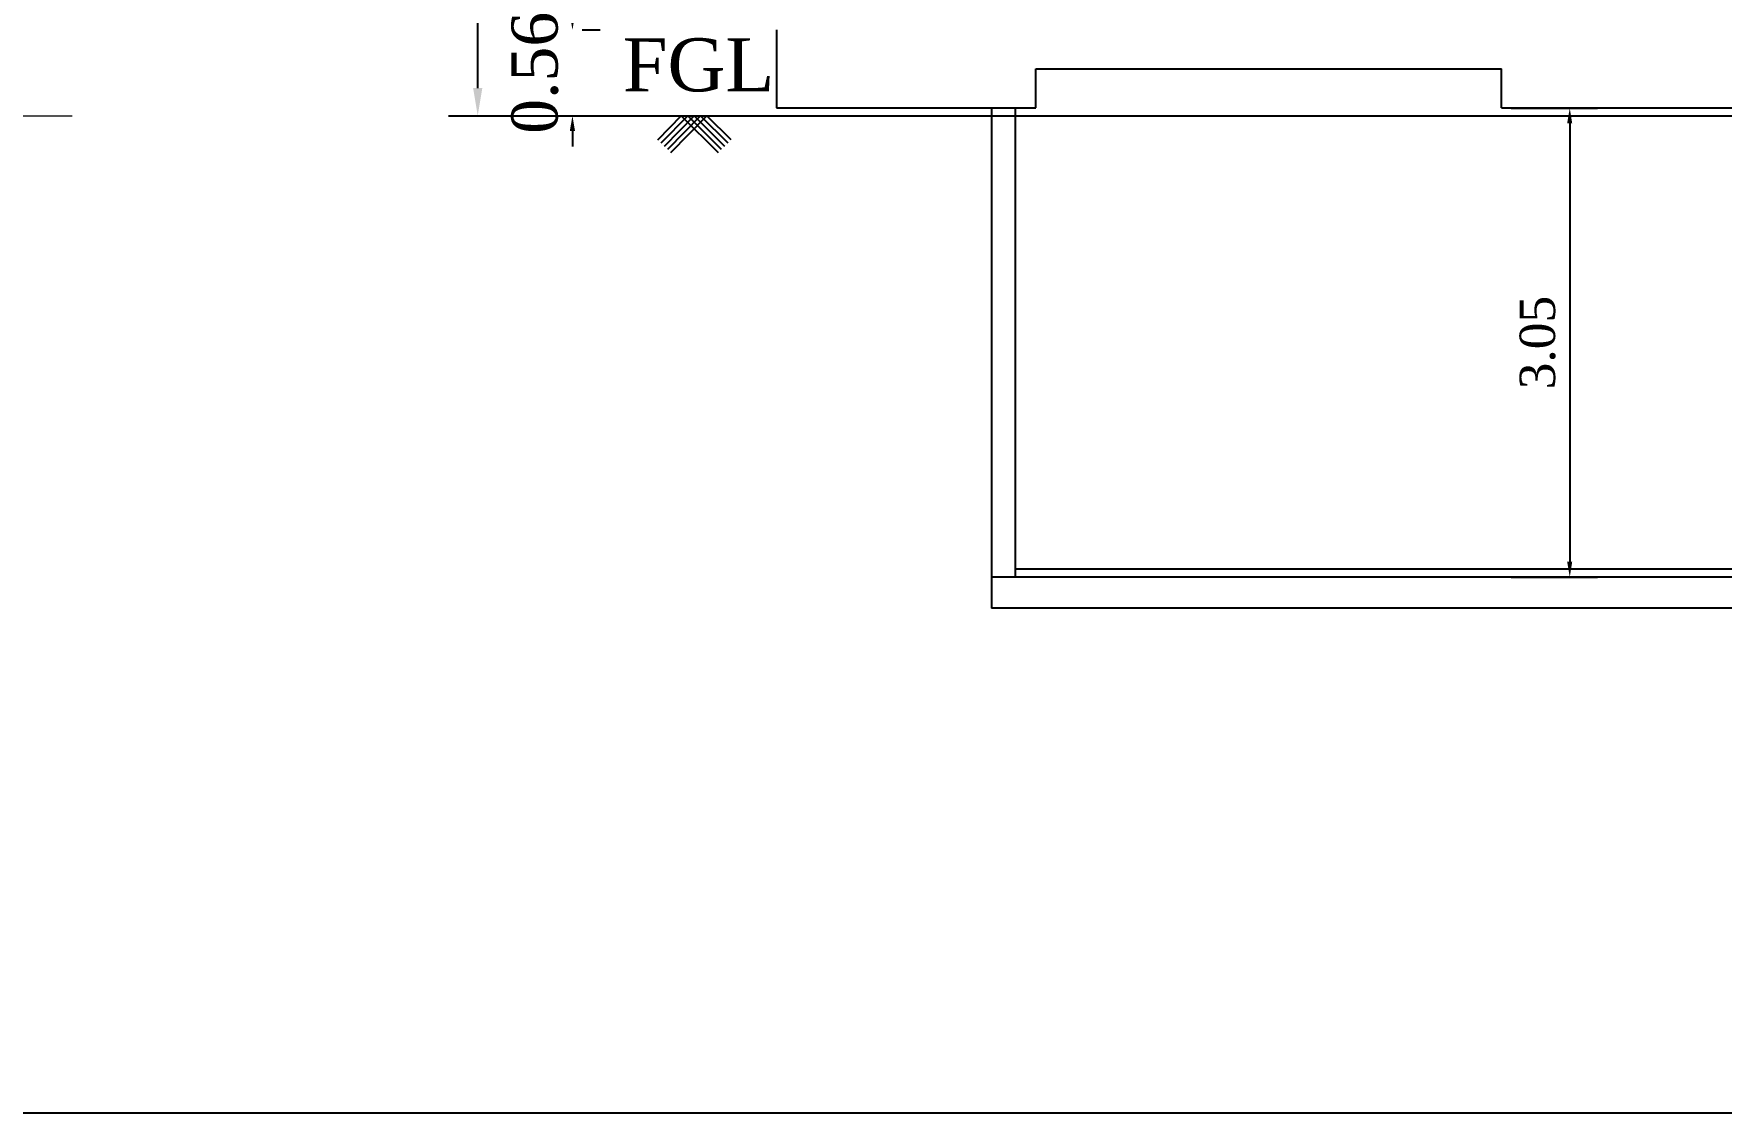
# Model space of a CAD drawing. Header units: metres. Extents: x 2754 to 3501, y 1112 to 1514.
# Drawn here: x 3365.39 to 3376.34, y 1410.83 to 1417.85 of the extents above; entities that cross this region are included whole.
import ezdxf
from ezdxf.lldxf.tags import DXFTag

# ---------------------------------------------------------------- set-up
doc = ezdxf.new("R2010")
doc.units = ezdxf.units.M
for name, color, linetype in [('AR-COLUMN', 2, 'Continuous'), ('AR-THIN', 8, 'Continuous'), ('AR-WALL', 7, 'Continuous'), ('BLK_1_HT_OF_BLDG', 5, 'Continuous'), ('BLK_1_LVL_-1_BSMNT_FOOT_PRINT', 1, 'Continuous')]:
    doc.layers.add(name, color=color, linetype=linetype)
doc.styles.add('ANAND', font='times.ttf')
doc.styles.get("Standard").update_dxf_attribs({"font": 'arial.ttf'})
tags = doc.linetypes.add('DASHED', pattern=[0.75, 0.5, -0.25]).pattern_tags.tags
tags[6:7] = [DXFTag(74, 4), DXFTag(75, 0), DXFTag(340, '0'), DXFTag(46, 1.0), DXFTag(50, 0.0), DXFTag(44, 0.0), DXFTag(45, 0.0)]
tags[4:5] = [DXFTag(74, 4), DXFTag(75, 0), DXFTag(340, '0'), DXFTag(46, 1.0), DXFTag(50, 0.0), DXFTag(44, 0.0), DXFTag(45, 0.0)]
doc.dimstyles.new('STANDARD$0', dxfattribs={"dimtxt": 7, "dimasz": 3, "dimexe": 3, "dimexo": 1, "dimgap": 1.5, "dimtad": 1, "dimdec": 1, "dimzin": 1, "dimdsep": 46, "dimlunit": 4, "dimtxsty": 'Standard', "dimblk": 'OBLIQUE', "dimcen": 0.09375, "dimdle": 1, "dimclrd": 8, "dimclre": 8, "dimclrt": 7, "dimadec": 1, "dimazin": 0, "dimtfac": 1, "dimtdec": 1, "dimtix": 1, "dimtmove": 2, "dimatfit": 3, "dimldrblk": 'ARCHTICK', "dimfxl": 0, "dimfrac": 2, "dimtolj": 1, "dimtzin": 0, "dimarcsym": 0})
doc.dimstyles.new('V1', dxfattribs={"dimtxt": 0.23, "dimasz": 0.1, "dimexe": 0.18, "dimexo": 0.0625, "dimgap": 0.09, "dimtad": 1, "dimzin": 0, "dimdsep": 46, "dimtxsty": 'ANAND', "dimcen": 0.09, "dimadec": 0, "dimazin": 0, "dimtfac": 1, "dimtix": 1, "dimtofl": 0, "dimtmove": 2, "dimatfit": 0, "dimfxl": 0, "dimtolj": 1, "dimtzin": 0, "dimarcsym": 0})

# ---------------------------------------------------------------- blocks, each defined once
blk = doc.blocks.new('*D239')
at = {"color": 0, "lineweight": -2}
for p, q in [((3368.885, 1417.972), (3368.885, 1418.072)), ((3368.948, 1417.872), (3369.065, 1417.872)), ((3368.948, 1417.314), (3369.065, 1417.314)), ((3368.885, 1417.214), (3368.885, 1417.114))]:
    blk.add_line(p, q, dxfattribs=at)
at = {"color": 0}
for points in [[(3368.868, 1417.972), (3368.902, 1417.972), (3368.885, 1417.872)], [(3368.868, 1417.214), (3368.902, 1417.214), (3368.885, 1417.314)]]:
    blk.add_solid(points, dxfattribs=at)
at = {"layer": 'Defpoints', "color": 0}
for p in [(3368.885, 1417.872), (3368.885, 1417.872), (3368.885, 1417.314)]:
    blk.add_point(p, dxfattribs=at)
at = {"color": 0, "insert": (3368.642, 1417.593), "char_height": 0.3, "attachment_point": 5, "rotation": 90, "style": 'ANAND'}
blk.add_mtext('\\A1;0.56', dxfattribs=at)
blk = doc.blocks.new('*D250')
at = {"layer": 'BLK_1_HT_OF_BLDG', "color": 0, "lineweight": -2}
for p, q in [((3368.332, 1435.544), (3368.45, 1435.544)), ((3368.27, 1435.364), (3368.27, 1426.611)), ((3368.27, 1417.494), (3368.27, 1426.247)), ((3368.332, 1417.314), (3368.45, 1417.314))]:
    blk.add_line(p, q, dxfattribs=at)
at = {"layer": 'BLK_1_HT_OF_BLDG', "color": 0}
for points in [[(3368.24, 1435.364), (3368.3, 1435.364), (3368.27, 1435.544)], [(3368.24, 1417.494), (3368.3, 1417.494), (3368.27, 1417.314)]]:
    blk.add_solid(points, dxfattribs=at)
at = {"layer": 'Defpoints', "color": 0}
for p in [(3368.27, 1435.544), (3368.27, 1435.544), (3368.27, 1417.314)]:
    blk.add_point(p, dxfattribs=at)
at = {"layer": 'BLK_1_HT_OF_BLDG', "color": 0, "insert": (3368.27, 1426.429), "char_height": 0.18, "attachment_point": 5}
blk.add_mtext('\\A1;18.21', dxfattribs=at)
blk = doc.blocks.new('*D439')
at = {"layer": 'BLK_1_LVL_-1_BSMNT_FOOT_PRINT', "color": 0, "lineweight": -2}
for p, q in [((3374.981, 1417.364), (3375.541, 1417.364)), ((3375.361, 1417.264), (3375.361, 1414.416)), ((3374.981, 1414.316), (3375.541, 1414.316))]:
    blk.add_line(p, q, dxfattribs=at)
at = {"layer": 'BLK_1_LVL_-1_BSMNT_FOOT_PRINT', "color": 0}
for points in [[(3375.344, 1417.264), (3375.377, 1417.264), (3375.361, 1417.364)], [(3375.344, 1414.416), (3375.377, 1414.416), (3375.361, 1414.316)]]:
    blk.add_solid(points, dxfattribs=at)
at = {"layer": 'Defpoints', "color": 0}
for p in [(3374.918, 1417.364), (3374.918, 1414.316), (3375.361, 1414.316)]:
    blk.add_point(p, dxfattribs=at)
at = {"layer": 'BLK_1_LVL_-1_BSMNT_FOOT_PRINT', "color": 0, "insert": (3375.153, 1415.84), "char_height": 0.23, "attachment_point": 5, "rotation": 90, "style": 'ANAND'}
blk.add_mtext('\\A1;3.05', dxfattribs=at)

msp = doc.modelspace()

# ---------------------------------------------------------------- linework, layer by layer
at = {"color": 7, "linetype": 'DASHED', "ltscale": 10}
msp.add_line((3368.08073, 1417.31362), (3394.61686, 1417.31362), dxfattribs=at)
at = {"color": 1, "linetype": 'ByBlock'}
for p, q in [((3369.59175, 1417.31258), (3369.43802, 1417.15553)), ((3369.63344, 1417.31302), (3369.45909, 1417.13491)), ((3369.67513, 1417.31347), (3369.48016, 1417.11429)), ((3369.71682, 1417.31391), (3369.50123, 1417.09366)), ((3369.75851, 1417.31436), (3369.5223, 1417.07304)), ((3369.59174, 1417.31391), (3369.83052, 1417.07513)), ((3369.63343, 1417.31391), (3369.85137, 1417.09598)), ((3369.67513, 1417.31391), (3369.87221, 1417.11683)), ((3369.71682, 1417.31391), (3369.89306, 1417.13767)), ((3369.75851, 1417.31391), (3369.91391, 1417.15852))]:
    msp.add_line(p, q, dxfattribs=at)
msp.add_lwpolyline([(3333.89674, 1442.67609), (3400.25625, 1442.67609), (3400.25625, 1410.83222), (3333.89674, 1410.83222)], close=True)
at = {"layer": 'AR-COLUMN'}
for p, q in [((3370.21073, 1417.87242), (3370.21073, 1417.36442)), ((3371.89487, 1417.61842), (3374.9181, 1417.61842)), ((3371.89487, 1417.36442), (3371.89487, 1417.61842)), ((3374.9181, 1417.36442), (3374.9181, 1417.61842)), ((3370.21073, 1417.36442), (3371.89487, 1417.36442)), ((3371.60632, 1417.36442), (3371.60632, 1414.11322)), ((3371.75872, 1417.36442), (3371.75872, 1414.31642)), ((3374.9181, 1417.36442), (3377.5851, 1417.36442)), ((3392.4568, 1414.31642), (3371.60632, 1414.31642)), ((3392.4568, 1414.11322), (3371.60632, 1414.11322))]:
    msp.add_line(p, q, dxfattribs=at)
at = {"layer": 'AR-THIN'}
msp.add_line((3392.3044, 1414.36722), (3371.75872, 1414.36722), dxfattribs=at)
at = {"layer": 'AR-WALL', "lineweight": 13}
msp.add_line((3336.46273, 1417.31096), (3365.63606, 1417.31362), dxfattribs=at)

# ---------------------------------------------------------------- texts
at = {"color": 7, "style": 'ANAND'}
msp.add_text('FGL', height=0.345, dxfattribs=at).set_placement((3369.21213, 1417.47232))

# ---------------------------------------------------------------- dimensions: what is measured, and where the dimension line sits
at = {"color": 7}
dim = msp.add_aligned_dim(p1=(3368.88515, 1417.31362), p2=(3368.88515, 1417.87242), distance=0, dimstyle='V1', override={"dimtxt": 0.3}, dxfattribs=at)
dim.commit()
dim.dimension.update_dxf_attribs({"geometry": '*D239', "text_midpoint": (3368.64212, 1417.59302)})
at = {"layer": 'BLK_1_HT_OF_BLDG'}
dim = msp.add_aligned_dim(p1=(3368.26987, 1417.31362), p2=(3368.26987, 1435.54402), distance=0, text='18.21', dimstyle='STANDARD$0', override={"dimtxt": 0.18, "dimasz": 0.18, "dimexe": 0.18, "dimexo": 0.0625, "dimgap": 0.09, "dimtad": 0, "dimtih": 1, "dimtoh": 1, "dimdec": 4, "dimzin": 0, "dimlunit": 2, "dimpost": '', "dimcen": 0.09, "dimdle": 0, "dimclrd": 0, "dimclre": 0, "dimclrt": 0, "dimadec": 0, "dimtdec": 4, "dimtix": 0, "dimtofl": 0, "dimtmove": 0, "dimfrac": 0}, dxfattribs=at)
dim.commit()
dim.dimension.update_dxf_attribs({"geometry": '*D250', "text_midpoint": (3368.26987, 1426.42882)})
at = {"layer": 'BLK_1_LVL_-1_BSMNT_FOOT_PRINT', "color": 1}
dim = msp.add_linear_dim(base=(3375.36053, 1414.31642), p1=(3374.9181, 1417.36442), p2=(3374.9181, 1414.31642), angle=90, dimstyle='V1', dxfattribs=at)
dim.commit()
dim.dimension.update_dxf_attribs({"geometry": '*D439', "text_midpoint": (3375.15321, 1415.84042)})

doc.saveas('drawing.dxf')
